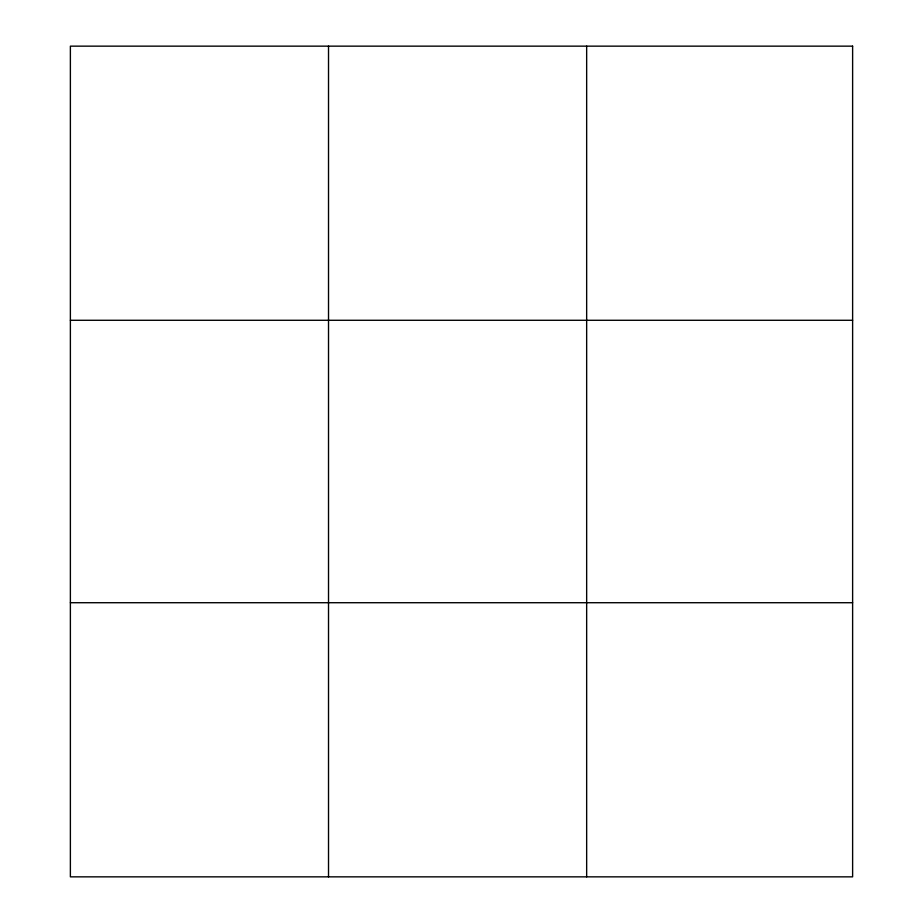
<?xml version="1.0" encoding="UTF-8"?>
<svg xmlns="http://www.w3.org/2000/svg" width="923" height="923" viewBox="0 0 923 923"><rect width="100%" height="100%" fill="white"/><g stroke="black" fill="none" stroke-linecap="round" stroke-linejoin="round"><path stroke-width="1.38" d="M328.519 876.85L328.519 46.15M586.659 876.85L586.659 46.15M70.379 320.281L852.621 320.281M70.379 602.719L852.621 602.719M852.621 46.15L852.621 876.85L70.379 876.85L70.379 46.15L852.621 46.15"/></g></svg>
